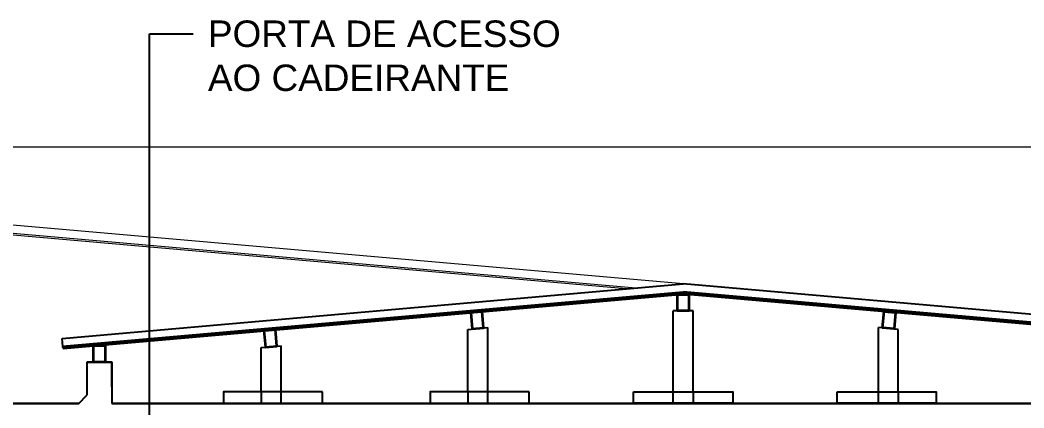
# Model space of a CAD drawing. Header units: metres. Extents: x 2440 to 5689, y 77 to 398.
# Drawn here: x 3389.17 to 3395.25, y 224.21 to 226.56 of the extents above; entities that cross this region are included whole.
import ezdxf
from ezdxf import colors
from ezdxf.entities.mleader import LeaderData, LeaderLine
from ezdxf.math import Vec2, Vec3

# ---------------------------------------------------------------- set-up
doc = ezdxf.new("R2010")
doc.units = ezdxf.units.M
doc.header["$LTSCALE"] = 7
doc.header["$MEASUREMENT"] = 0
doc.layers.add('ESQUADRIAS', color=3, linetype='Continuous', lineweight=35)
doc.layers.add('HACH', color=251, linetype='Continuous', lineweight=5)
for name, color, linetype in [('PENA 01', 1, 'Continuous'), ('PENA 06', 6, 'Continuous'), ('TXT ESPECIFICAÇÕES', 7, 'Continuous')]:
    doc.layers.add(name, color=color, linetype=linetype)
doc.styles.get("Standard").update_dxf_attribs({"font": 'arial.ttf'})

msp = doc.modelspace()

# ---------------------------------------------------------------- linework, layer by layer
at = {"layer": 'ESQUADRIAS'}
for p, q in [((3389.4303, 224.5806), (3393.1859, 224.9092)), ((3396.9416, 224.5806), (3393.1859, 224.9092)), ((3389.4312, 224.5706), (3393.1859, 224.8991)), ((3396.9407, 224.5706), (3393.1859, 224.8991)), ((3389.4303, 224.5806), (3389.4312, 224.5706))]:
    msp.add_line(p, q, dxfattribs=at)
for points in [[(3393.1509, 224.8961), (3393.2209, 224.8961), (3393.2209, 224.7961), (3393.1509, 224.7961)], [(3391.9692, 224.7927), (3391.8995, 224.7866), (3391.9082, 224.687), (3391.9779, 224.6931)], [(3394.4027, 224.7927), (3394.4724, 224.7866), (3394.4637, 224.687), (3394.3939, 224.6931)], [(3390.7176, 224.6832), (3390.6479, 224.6771), (3390.6566, 224.5775), (3390.7263, 224.5836)], [(3389.6159, 224.5868), (3389.6859, 224.5868), (3389.6859, 224.4868), (3389.6159, 224.4868)]]:
    msp.add_lwpolyline(points, close=True, dxfattribs=at)
at = {"layer": 'HACH'}
for p, q in [((3397.5959, 225.7868), (3373.2959, 225.7868)), ((3393.1859, 224.9594), (3385.2459, 225.654)), ((3392.8991, 224.9343), (3385.2459, 225.6038)), ((3392.8417, 224.9292), (3385.2459, 225.5938))]:
    msp.add_line(p, q, dxfattribs=at)
at = {"layer": 'PENA 01', "ltscale": 1.5}
for p, q in [((3389.4259, 224.6304), (3393.1859, 224.9594)), ((3396.9459, 224.6304), (3393.1859, 224.9594)), ((3393.1259, 224.3068), (3393.1259, 224.7961)), ((3393.2459, 224.7961), (3393.1259, 224.7961)), ((3393.2459, 224.3068), (3393.2459, 224.7961)), ((3391.8831, 224.6848), (3392.0031, 224.6953)), ((3391.8831, 224.3068), (3391.8831, 224.6848)), ((3392.0031, 224.3068), (3392.0031, 224.6953)), ((3394.3688, 224.3068), (3394.3688, 224.6953)), ((3394.4888, 224.6848), (3394.3688, 224.6953)), ((3394.4888, 224.3068), (3394.4888, 224.6848)), ((3390.6315, 224.5753), (3390.7515, 224.5858)), ((3390.6315, 224.3068), (3390.6315, 224.5753)), ((3390.7515, 224.3068), (3390.7515, 224.5858))]:
    msp.add_line(p, q, dxfattribs=at)
msp.add_lwpolyline([(3389.4303, 224.5806), (3389.4259, 224.6304)], dxfattribs=at)
for points in [[(3391.0017, 224.3068), (3390.4017, 224.3068), (3390.4017, 224.2372), (3391.0017, 224.2372)], [(3390.7515, 224.3068), (3390.6315, 224.3068), (3390.6315, 224.2372), (3390.7515, 224.2372)], [(3392.2533, 224.3068), (3391.6533, 224.3068), (3391.6533, 224.2372), (3392.2533, 224.2372)], [(3392.0031, 224.3068), (3391.8831, 224.3068), (3391.8831, 224.2372), (3392.0031, 224.2372)], [(3392.8859, 224.3068), (3393.4859, 224.3068), (3393.4859, 224.2372), (3392.8859, 224.2372)], [(3393.1259, 224.3068), (3393.2459, 224.3068), (3393.2459, 224.2372), (3393.1259, 224.2372)], [(3394.1186, 224.3068), (3394.7186, 224.3068), (3394.7186, 224.2372), (3394.1186, 224.2372)], [(3394.3688, 224.3068), (3394.4888, 224.3068), (3394.4888, 224.2372), (3394.3688, 224.2372)]]:
    msp.add_lwpolyline(points, close=True, dxfattribs=at)
at = {"layer": 'PENA 06', "ltscale": 1.5}
for p, q in [((3389.5759, 224.4868), (3389.5759, 224.2868)), ((3389.5759, 224.4868), (3389.5759, 224.3868)), ((3389.7259, 224.4868), (3389.7259, 224.3368)), ((3389.7259, 224.3368), (3389.7259, 224.4868)), ((3389.5259, 224.2368), (3389.5759, 224.2868))]:
    msp.add_line(p, q, dxfattribs=at)
at = {"layer": 'PENA 06'}
for p, q in [((3388.8259, 224.2368), (3389.5259, 224.2368)), ((3389.7259, 224.2368), (3396.6459, 224.2368))]:
    msp.add_line(p, q, dxfattribs=at)
at = {"layer": 'PENA 06', "ltscale": 1.5}
for points in [[(3389.5759, 224.4868), (3389.7259, 224.4868), (3389.7259, 224.2368)], [(3389.7259, 224.3368), (3389.7259, 224.4868), (3389.5759, 224.4868)]]:
    msp.add_lwpolyline(points, dxfattribs=at)
at = {"layer": 'PENA 06'}
for points in [[(3389.5259, 224.2368), (3388.8259, 224.2368)], [(3396.6459, 224.2368), (3389.7259, 224.2368)]]:
    msp.add_lwpolyline(points, dxfattribs=at)

# ---------------------------------------------------------------- leaders
at = {"layer": 'TXT ESPECIFICAÇÕES', "ltscale": 0.05}
ml = msp.add_multileader_mtext('Standard', dxfattribs=at)
ml.set_content('PORTA DE ACESSO\\PAO CADEIRANTE', color=256)
ml.set_leader_properties()
ml.build(insert=Vec2(0, 0))
ml.multileader.update_dxf_attribs({"dogleg_length": 0.36, "arrow_head_size": 0.15})
ctx = ml.context
ctx.base_point, ctx.char_height, ctx.arrow_head_size, ctx.landing_gap_size, ctx.plane_origin = Vec3(3390.2185, 226.4728), 0.16, 0.15, 0.09, Vec3(3384.9232, 220.3998)
notes = []
notes.append((ctx, [(0, (1, 1, 0), (3389.9543, 226.4728), (1, 0), 0.2642, [(0, [(3389.9543, 222.8247)], 0, [])])]))
ctx.mtext.insert, ctx.mtext.flow_direction = Vec3(3390.3085, 226.5541), 5
for ctx, leaders in notes:
    for number, flags, end, landing, length, lines in leaders:
        leader = LeaderData()
        leader.index, (leader.has_last_leader_line, leader.has_dogleg_vector, leader.attachment_direction) = number, flags
        leader.last_leader_point, leader.dogleg_vector, leader.dogleg_length = Vec3(end), Vec3(landing), length
        for number, points, colour, breaks in lines:
            line = LeaderLine()
            line.index, line.vertices, line.color, line.breaks = number, Vec3.list(points), colors.encode_raw_color(colour), breaks
            leader.lines.append(line)
        ctx.leaders.append(leader)

doc.saveas('drawing.dxf')
